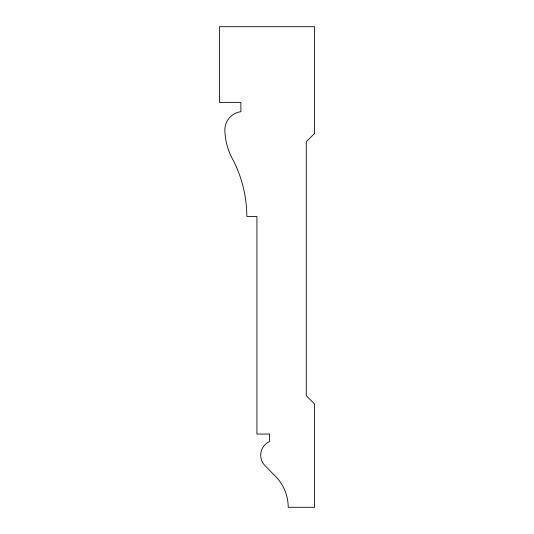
<?xml version="1.0" encoding="UTF-8"?>
<svg xmlns="http://www.w3.org/2000/svg" width="534" height="534" viewBox="0 0 534 534"><rect width="100%" height="100%" fill="white"/><g stroke="black" fill="none" stroke-linecap="round" stroke-linejoin="round"><path stroke-width="0.8" d="M314.566 133.467L306.282 141.75L306.282 395.727L314.566 404.011L314.566 507.3L288.2 507.3A44.442 44.442 0 0 0 273.295 474.159L265.798 466.376A14.872 14.872 0 0 1 269.583 441.551L269.583 434.049L256.921 434.049L256.921 216.47L246.835 216.47A125.477 125.477 0 0 0 233.518 160.827A64.04 64.04 0 0 1 224.861 130.57A18.49 18.49 0 0 1 240.887 111.679L240.887 102.368L219.434 102.368L219.434 26.7L314.566 26.7L314.566 133.467"/></g></svg>
